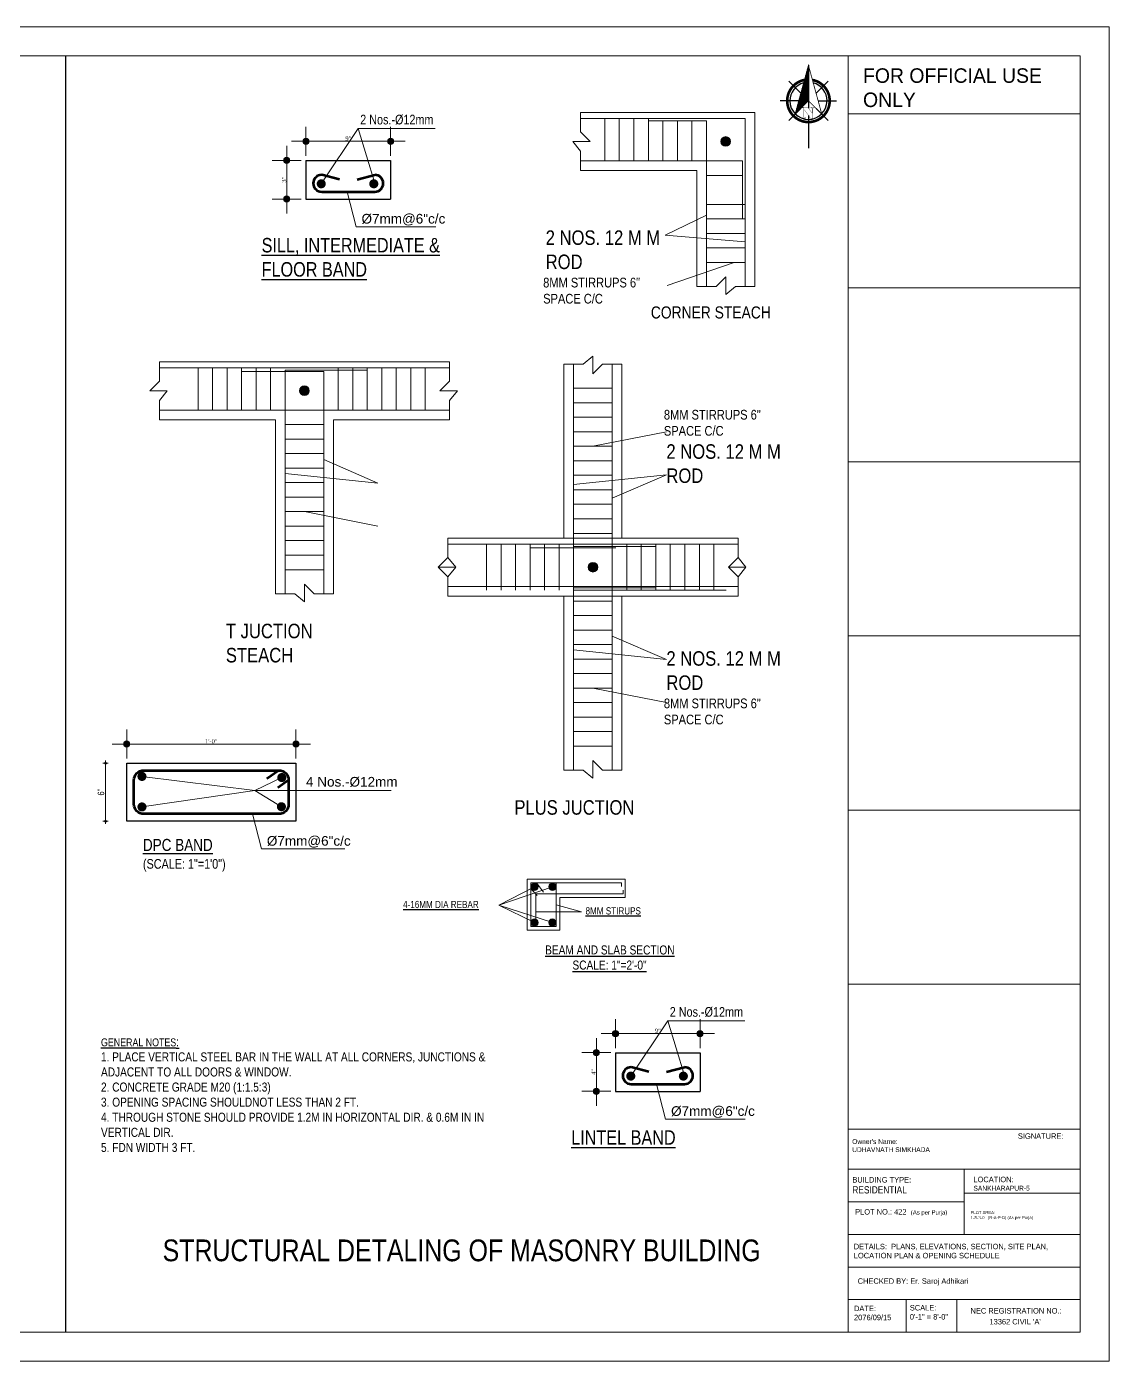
# Model space of a CAD drawing. Header units: inches. Extents: x 352533 to 378079, y -36324 to -23949.
# Drawn here: x 362217 to 364009, y -36324 to -34116 of the extents above; entities that cross this region are included whole.
import ezdxf

# ---------------------------------------------------------------- set-up
doc = ezdxf.new("R2010")
doc.units = ezdxf.units.IN
doc.header["$LTSCALE"] = 2
doc.header["$MEASUREMENT"] = 0
doc.header["$PDMODE"] = 34
doc.linetypes.add('ACAD_ISO02W100', pattern=[15, 12, -3])
doc.layers.get('0').update_dxf_attribs({"linetype": 'CONTINUOUS'})
doc.layers.get('DEFPOINTS').update_dxf_attribs({"color": 141, "linetype": 'CONTINUOUS'})
for name, color, linetype, lineweight in [('ARROW', 111, 'CONTINUOUS', 15), ('CGI sheet', 97, 'CONTINUOUS', 18), ('dimension', 160, 'CONTINUOUS', 15), ('DIMENTION', 140, 'CONTINUOUS', 0), ('elev 0.2', 221, 'CONTINUOUS', 20), ('HATCH', 60, 'ACAD_ISO02W100', 13), ('Siteplan', 7, 'CONTINUOUS', 30), ('steel', 4, 'CONTINUOUS', 60), ('Steel Sec', 6, 'CONTINUOUS', 13), ('steps', 253, 'CONTINUOUS', 20), ('TEXT', 181, 'CONTINUOUS', 25), ('Text Info', 6, 'CONTINUOUS', 13)]:
    doc.layers.add(name, color=color, linetype=linetype, lineweight=lineweight)
doc.layers.add('STAIR', color=23, linetype='CONTINUOUS')
doc.styles.add('Arial', font='arial.ttf', dxfattribs={"width": 0.8, "height": 12})
doc.styles.get("Standard").update_dxf_attribs({"font": 'ARIALN.TTF'})
doc.styles.add('times new roman', font='times.ttf', dxfattribs={"height": 7})
doc.dimstyles.new('1 INC EQ 1FT', dxfattribs={"dimtxt": 7, "dimasz": 4, "dimexe": 4, "dimexo": 4, "dimgap": 1, "dimtad": 1, "dimdec": 0, "dimlfac": 0.125, "dimzin": 3, "dimdsep": 46, "dimlunit": 4, "dimtxsty": 'times new roman', "dimblk": 'DIM', "dimcen": 0.09, "dimdle": 4, "dimse1": 1, "dimse2": 1, "dimclrd": 7, "dimclre": 256, "dimclrt": 5, "dimadec": 0, "dimazin": 0, "dimtfac": 1, "dimtdec": 0, "dimtix": 1, "dimtofl": 0, "dimtmove": 2, "dimatfit": 3, "dimfxl": 1, "dimtolj": 1, "dimtzin": 0, "dimlwd": -1, "dimlwe": 13, "dimarcsym": 0})
doc.dimstyles.new('ek ropani wala', dxfattribs={"dimtxt": 24, "dimasz": 3, "dimexe": 6, "dimexo": 18, "dimgap": 2, "dimtad": 1, "dimdec": 0, "dimzin": 3, "dimdsep": 46, "dimlunit": 3, "dimtxsty": 'Standard', "dimblk": 'dot 2', "dimcen": 0.09375, "dimse1": 1, "dimse2": 1, "dimclrd": 1, "dimclre": 1, "dimclrt": 256, "dimadec": 0, "dimazin": 0, "dimtfac": 1, "dimtdec": 0, "dimtix": 1, "dimtmove": 1, "dimatfit": 3, "dimldrblk": 'DOT', "dimfxl": 1, "dimtolj": 1, "dimtzin": 0, "dimlwd": 9, "dimlwe": 9, "dimarcsym": 0})

# ---------------------------------------------------------------- blocks, each defined once
blk = doc.blocks.new('*X29')
at = {"color": 0}
for p, q in [((146.36, -413.14), (147.62, -411.88)), ((146.55, -412.41), (147.62, -411.35)), ((146.75, -411.68), (147.62, -410.82)), ((146.95, -410.95), (147.62, -410.29)), ((147.15, -410.22), (147.62, -409.76)), ((147.35, -409.49), (147.62, -409.23)), ((147.55, -408.76), (147.62, -408.7)), ((144.56, -419.71), (147.62, -416.65)), ((144.76, -418.98), (147.62, -416.12)), ((144.96, -418.25), (147.62, -415.59)), ((145.16, -417.52), (147.62, -415.06)), ((145.36, -416.79), (147.62, -414.53)), ((145.56, -416.06), (147.62, -414)), ((145.76, -415.33), (147.62, -413.47)), ((145.96, -414.6), (147.62, -412.94)), ((146.16, -413.87), (147.62, -412.41)), ((142.76, -426.28), (147.62, -421.42)), ((142.96, -425.55), (147.62, -420.89)), ((143.16, -424.82), (147.62, -420.36)), ((143.36, -424.09), (147.62, -419.83)), ((143.56, -423.36), (147.62, -419.3)), ((143.76, -422.63), (147.62, -418.77)), ((143.96, -421.9), (147.62, -418.24)), ((144.16, -421.17), (147.62, -417.71)), ((144.36, -420.44), (147.62, -417.18))]:
    blk.add_line(p, q, dxfattribs=at)
blk = doc.blocks.new('NORTH_15')
for p, q in [((0, 3.66), (0, 10.62)), ((-2.87, 2.87), (-7.37, 7.37)), ((2.87, 2.87), (7.37, 7.37)), ((-13.37, 0), (2.72, 0)), ((5.49, 0), (17.83, 0)), ((-2.87, -2.87), (-7.37, -7.37)), ((0, -3.66), (0, -10.62)), ((2.87, -2.87), (7.37, -7.37))]:
    blk.add_line(p, q)
for points, const_width in [([(4.96, -5.01), (-13.37, 0), (4.9, 5), (0, 0), (4.96, -5.01)], 0.3), ([(5.93, -1.55), (6, -1.55), (6.07, -1.54), (6.13, -1.53), (6.17, -1.52), (6.22, -1.51), (6.26, -1.49), (6.28, -1.47), (6.3, -1.45), (6.32, -1.42), (6.33, -1.39), (6.35, -1.34), (6.36, -1.29), (6.37, -1.23), (6.38, -1.16), (6.38, -1.08), (6.38, -1), (6.54, -1), (6.54, -2.34), (6.38, -2.34), (6.38, -2.3), (6.38, -2.23), (6.38, -2.16), (6.37, -2.09), (6.36, -2.04), (6.35, -1.99), (6.33, -1.95), (6.32, -1.91), (6.3, -1.88), (6.28, -1.86), (6.26, -1.83), (6.22, -1.81), (6.18, -1.8), (6.13, -1.78), (6.07, -1.77), (6.01, -1.76), (5.95, -1.76), (2.66, -1.76), (2.66, -2.34), (2.5, -2.34), (2.5, -0.16), (4.71, 1.44), (3.14, 1.44), (3.07, 1.44), (3, 1.43), (2.94, 1.42), (2.89, 1.41), (2.85, 1.4), (2.81, 1.38), (2.78, 1.36), (2.76, 1.34), (2.74, 1.31), (2.72, 1.27), (2.7, 1.22), (2.69, 1.17), (2.68, 1.11), (2.67, 1.04), (2.66, 0.97), (2.66, 0.89), (2.66, 0.87), (2.5, 0.87), (2.5, 2.21), (2.66, 2.21), (2.66, 2.17), (2.66, 2.09), (2.67, 2.03), (2.68, 1.97), (2.69, 1.91), (2.7, 1.86), (2.71, 1.82), (2.73, 1.78), (2.75, 1.76), (2.77, 1.74), (2.8, 1.72), (2.85, 1.7), (2.89, 1.68), (2.94, 1.67), (3, 1.66), (3.07, 1.66), (3.14, 1.66), (6.54, 1.66), (6.54, 0.75), (3.33, -1.55), (5.93, -1.55), (5.93, -1.55)], 0.1)]:
    blk.add_lwpolyline(points, dxfattribs=dict(const_width=const_width))
at = {"const_width": 1}
for points in [[(0, -8, 1), (0, 8, 0.359415), (-7.86, 1.52, 1)], [(-7.86, -1.52, 0.359415), (0, -8, 1)]]:
    blk.add_lwpolyline(points, format="xyb", dxfattribs=at)
for start, end in [(90, 164.973), (270, 90), (195.027, 270)]:
    blk.add_arc((0, 0), 7, start, end)
at = {"rotation": 90}
blk.add_blockref('*X29', (-421.89, -147.62), dxfattribs=at)
blk = doc.blocks.new('A$C0BDB7EE9')
at = {"layer": 'Siteplan', "xscale": 2.999999999999779, "yscale": 2.999999999999779, "zscale": 2.999999999999779, "rotation": 247.8612575918487}
blk.add_blockref('NORTH_15', (20.2, 49.5), dxfattribs=at)
blk = doc.blocks.new('A$C327B4BBD')
at = {"layer": 'DIMENTION', "ltscale": 0.3, "xscale": 1.171875000000082, "yscale": 1.171875000000082, "zscale": 1.171875000000082, "rotation": 112.1387424081494}
blk.add_blockref('A$C0BDB7EE9', (16.1, 0), dxfattribs=at)
blk = doc.blocks.new('DIM')
at = {"layer": 'dimension'}
h = blk.add_hatch(color=256, dxfattribs=at)
h.paths.add_polyline_path([(0, 1.28), (0, 0), (1.28, 0, 0.414214)])
h.paths.add_polyline_path([(1.28, 0), (0, 0), (0, -1.28, 0.414214)])
h.paths.add_polyline_path([(0, 0), (-1.28, 0, 0.414214), (0, -1.28)])
h.paths.add_polyline_path([(0, 1.28, 0.414214), (-1.28, 0), (0, 0)])
for p, q in [((0, 6), (0, -6)), ((-6, 0), (6, 0))]:
    blk.add_line(p, q, dxfattribs=at)
blk.add_circle((0, 0), 1.28, dxfattribs=at)
blk = doc.blocks.new('*D136')
at = {"layer": 'ARROW', "color": 7, "ltscale": 100, "transparency": 16777216}
blk.add_line((362386.9, -35302.8), (362658.9, -35302.8), dxfattribs=at)
at = {"layer": 'DEFPOINTS', "color": 0, "ltscale": 100, "transparency": 16777216}
for p in [(362662.9, -35302.8), (362382.9, -35334.4), (362662.9, -35334.4)]:
    blk.add_point(p, dxfattribs=at)
at = {"layer": 'ARROW', "color": 7, "ltscale": 100, "transparency": 16777216, "xscale": 4, "yscale": 4, "zscale": 4, "rotation": 180}
blk.add_blockref('DIM', (362382.9, -35302.8), dxfattribs=at)
at = {"layer": 'ARROW', "color": 7, "ltscale": 100, "transparency": 16777216, "xscale": 4, "yscale": 4, "zscale": 4}
blk.add_blockref('DIM', (362662.9, -35302.8), dxfattribs=at)
at = {"layer": 'ARROW', "color": 5, "ltscale": 100, "transparency": 16777216, "insert": (362522.9, -35298.3), "char_height": 7, "attachment_point": 5, "style": 'times new roman'}
blk.add_mtext('\\A1;1\'-0"', dxfattribs=at)
blk = doc.blocks.new('*D137')
at = {"layer": 'ARROW', "color": 7, "ltscale": 100, "transparency": 16777216}
blk.add_line((362647.8, -34341.1), (362647.8, -34397.1), dxfattribs=at)
at = {"layer": 'DEFPOINTS', "color": 0, "ltscale": 100, "transparency": 16777216}
for p in [(362679.6, -34337.1), (362647.8, -34401.1), (362679.6, -34401.1)]:
    blk.add_point(p, dxfattribs=at)
at = {"layer": 'ARROW', "color": 7, "ltscale": 100, "transparency": 16777216, "xscale": 4, "yscale": 4, "zscale": 4}
for p, rotation in [((362647.8, -34337.1), 90), ((362647.8, -34401.1), 270)]:
    blk.add_blockref('DIM', p, dxfattribs=dict(at, rotation=rotation))
at = {"layer": 'ARROW', "color": 5, "ltscale": 100, "transparency": 16777216, "insert": (362643.3, -34369.1), "char_height": 7, "attachment_point": 5, "rotation": 90, "style": 'times new roman'}
blk.add_mtext('\\A1;3"', dxfattribs=at)
blk = doc.blocks.new('*D138')
at = {"layer": 'ARROW', "color": 7, "ltscale": 100, "transparency": 16777216}
blk.add_line((362683.6, -34305.6), (362815.6, -34305.6), dxfattribs=at)
at = {"layer": 'DEFPOINTS', "color": 0, "ltscale": 100, "transparency": 16777216}
for p in [(362819.6, -34305.6), (362679.6, -34337.1), (362819.6, -34337.1)]:
    blk.add_point(p, dxfattribs=at)
at = {"layer": 'ARROW', "color": 7, "ltscale": 100, "transparency": 16777216, "xscale": 4, "yscale": 4, "zscale": 4, "rotation": 180}
blk.add_blockref('DIM', (362679.6, -34305.6), dxfattribs=at)
at = {"layer": 'ARROW', "color": 7, "ltscale": 100, "transparency": 16777216, "xscale": 4, "yscale": 4, "zscale": 4}
blk.add_blockref('DIM', (362819.6, -34305.6), dxfattribs=at)
at = {"layer": 'ARROW', "color": 5, "ltscale": 100, "transparency": 16777216, "insert": (362749.6, -34301), "char_height": 7, "attachment_point": 5, "style": 'times new roman'}
blk.add_mtext('\\A1;9"', dxfattribs=at)
blk = doc.blocks.new('dot1')
at = {"layer": 'HATCH'}
h = blk.add_hatch(color=256, dxfattribs=at)
edge = h.paths.add_edge_path()
edge.add_arc((0, 0), 1, 0, 360)
for p, q in [((3, 0), (-3, 0)), ((0, 3), (0, -3))]:
    blk.add_line(p, q, dxfattribs=at)
blk.add_circle((0, 0), 1, dxfattribs=at)
blk = doc.blocks.new('dot 2')
at = {"layer": 'HATCH', "xscale": 0.5, "yscale": 0.5, "zscale": 0.5}
blk.add_blockref('dot1', (0, 0), dxfattribs=at)
blk = doc.blocks.new('*D139')
at = {"layer": 'DEFPOINTS', "color": 0, "transparency": 16777216}
for p in [(362382.9, -35334.4), (362347.9, -35430.4), (362382.9, -35430.4)]:
    blk.add_point(p, dxfattribs=at)
at = {"layer": 'DIMENTION', "color": 1, "lineweight": 9, "transparency": 16777216}
blk.add_line((362347.9, -35337.4), (362347.9, -35427.4), dxfattribs=at)
at = {"layer": 'DIMENTION', "color": 1, "lineweight": 9, "transparency": 16777216, "xscale": 3, "yscale": 3, "zscale": 3}
for p, rotation in [((362347.9, -35334.4), 90), ((362347.9, -35430.4), 270)]:
    blk.add_blockref('dot 2', p, dxfattribs=dict(at, rotation=rotation))
at = {"layer": 'DIMENTION', "transparency": 16777216, "insert": (362340.4, -35382.4), "char_height": 24, "attachment_point": 5, "rotation": 90}
blk.add_mtext('\\A1;{\\H0.44444x;6"}', dxfattribs=at)
blk = doc.blocks.new('_Dot')
at = {"layer": 'TEXT', "color": 0, "lineweight": -2}
blk.add_line((-0.5, 0), (-1, 0), dxfattribs=at)
at = {"layer": 'TEXT', "color": 0, "const_width": 0.5}
blk.add_lwpolyline([(-0.25, 0, 1), (0.25, 0, 1)], format="xyb", close=True, dxfattribs=at)
blk = doc.blocks.new('*D134')
at = {"layer": 'ARROW', "color": 7, "ltscale": 100, "transparency": 16777216}
blk.add_line((363160.1, -35817.3), (363160.1, -35873.3), dxfattribs=at)
at = {"layer": 'DEFPOINTS', "color": 0, "ltscale": 100, "transparency": 16777216}
for p in [(363191.8, -35813.3), (363160.1, -35877.3), (363191.8, -35877.3)]:
    blk.add_point(p, dxfattribs=at)
at = {"layer": 'ARROW', "color": 7, "ltscale": 100, "transparency": 16777216, "xscale": 4, "yscale": 4, "zscale": 4}
for p, rotation in [((363160.1, -35813.3), 90), ((363160.1, -35877.3), 270)]:
    blk.add_blockref('DIM', p, dxfattribs=dict(at, rotation=rotation))
at = {"layer": 'ARROW', "color": 5, "ltscale": 100, "transparency": 16777216, "insert": (363155.6, -35845.3), "char_height": 7, "attachment_point": 5, "rotation": 90, "style": 'times new roman'}
blk.add_mtext('\\A1;4"', dxfattribs=at)
blk = doc.blocks.new('*D135')
at = {"layer": 'ARROW', "color": 7, "ltscale": 100, "transparency": 16777216}
blk.add_line((363195.8, -35781.8), (363327.8, -35781.8), dxfattribs=at)
at = {"layer": 'DEFPOINTS', "color": 0, "ltscale": 100, "transparency": 16777216}
for p in [(363331.8, -35781.8), (363191.8, -35813.3), (363331.8, -35813.3)]:
    blk.add_point(p, dxfattribs=at)
at = {"layer": 'ARROW', "color": 7, "ltscale": 100, "transparency": 16777216, "xscale": 4, "yscale": 4, "zscale": 4, "rotation": 180}
blk.add_blockref('DIM', (363191.8, -35781.8), dxfattribs=at)
at = {"layer": 'ARROW', "color": 7, "ltscale": 100, "transparency": 16777216, "xscale": 4, "yscale": 4, "zscale": 4}
blk.add_blockref('DIM', (363331.8, -35781.8), dxfattribs=at)
at = {"layer": 'ARROW', "color": 5, "ltscale": 100, "transparency": 16777216, "insert": (363261.8, -35777.2), "char_height": 7, "attachment_point": 5, "style": 'times new roman'}
blk.add_mtext('\\A1;9"', dxfattribs=at)

msp = doc.modelspace()

# ---------------------------------------------------------------- hatches: boundary and pattern name
at = {"layer": 'CGI sheet'}
h = msp.add_hatch(color=0, dxfattribs=at)
h.set_gradient(color1=(179, 179, 255), color2=(76, 0, 0), one_color=1, name='SPHERICAL')
h.paths.add_polyline_path([(363366.12, -34305.89, -1), (363382.12, -34305.89, -1)])
h = msp.add_hatch(color=0, dxfattribs=at)
h.set_gradient(color1=(179, 179, 255), color2=(76, 0, 0), one_color=1, name='SPHERICAL')
h.paths.add_polyline_path([(362685.05, -34718.25, 1), (362669.05, -34718.25, 1)])
h = msp.add_hatch(color=0, dxfattribs=at)
h.set_gradient(color1=(179, 179, 255), color2=(76, 0, 0), one_color=1, name='SPHERICAL')
h.paths.add_polyline_path([(363162.51, -35010.15, 1), (363146.51, -35010.15, 1)])
h = msp.add_hatch(color=0, dxfattribs=at)
h.set_gradient(color1=(179, 179, 255), color2=(76, 0, 0), one_color=1, name='SPHERICAL')
h.paths.add_polyline_path([(363162.51, -35010.15, -1), (363146.51, -35010.15, -1)])
at = {"layer": 'dimension'}
h = msp.add_hatch(color=256, dxfattribs=at)
h.dxf.hatch_style = 1
h.paths.add_polyline_path([(363051.88, -35538.82, 1), (363063.88, -35538.82, 1)])
h = msp.add_hatch(color=256, dxfattribs=at)
h.dxf.hatch_style = 1
h.paths.add_polyline_path([(363081.54, -35538.82, 1), (363093.54, -35538.82, 1)])
h = msp.add_hatch(color=256, dxfattribs=at)
h.dxf.hatch_style = 1
h.paths.add_polyline_path([(363051.79, -35598.18, 1), (363063.79, -35598.18, 1)])
h = msp.add_hatch(color=256, dxfattribs=at)
h.dxf.hatch_style = 1
h.paths.add_polyline_path([(363081.36, -35598.18, 1), (363093.36, -35598.18, 1)])

# ---------------------------------------------------------------- linework, layer by layer
msp.add_line((362281.88, -34163.96), (362281.88, -36275.96))
at = {"layer": 'CGI sheet', "color": 0}
for p, q in [((363422.12, -34257.89), (363134.12, -34257.89)), ((363134.12, -34289.89), (363134.12, -34257.89)), ((363406.12, -34267.89), (363134.12, -34267.89)), ((363406.12, -34267.89), (363153.62, -34267.89)), ((363174.12, -34267.89), (363174.12, -34337.89)), ((363198.12, -34267.89), (363198.12, -34337.89)), ((363222.12, -34267.89), (363222.12, -34337.89)), ((363246.12, -34267.89), (363246.12, -34337.89)), ((363406.12, -34267.89), (363406.12, -34337.89)), ((363422.12, -34257.89), (363422.12, -34545.89)), ((363134.12, -34289.89), (363150.12, -34305.89)), ((363342.12, -34271.89), (363246.12, -34271.89)), ((363270.12, -34271.89), (363270.12, -34337.89)), ((363294.12, -34271.89), (363294.12, -34337.89)), ((363318.12, -34271.89), (363318.12, -34337.89)), ((363342.12, -34271.89), (363342.12, -34545.89)), ((363406.12, -34271.89), (363406.12, -34545.89)), ((363134.12, -34305.89), (363121.12, -34305.89)), ((363121.12, -34305.89), (363134.12, -34321.89)), ((363134.12, -34305.89), (363150.12, -34305.89)), ((363134.12, -34353.89), (363134.12, -34321.89)), ((363402.12, -34337.89), (363134.12, -34337.89)), ((363326.12, -34353.89), (363134.12, -34353.89)), ((363326.12, -34353.89), (363326.12, -34545.89)), ((363336.12, -34337.89), (363402.12, -34337.89)), ((363336.12, -34337.89), (363402.12, -34337.89)), ((363336.12, -34337.89), (363402.12, -34337.89)), ((363402.12, -34337.89), (363402.12, -34433.89)), ((363342.12, -34361.89), (363402.12, -34361.89)), ((363342.12, -34409.89), (363406.12, -34409.89)), ((363274.12, -34460.88), (363342.12, -34427.65)), ((363342.12, -34433.89), (363406.12, -34433.89)), ((363274.12, -34460.88), (363406.12, -34472.08)), ((363342.12, -34457.89), (363406.12, -34457.89)), ((363342.12, -34481.89), (363406.12, -34481.89)), ((363277.12, -34543.88), (363388.02, -34505.89)), ((363342.12, -34505.89), (363406.12, -34505.89)), ((363358.12, -34545.89), (363374.12, -34529.89)), ((363374.12, -34545.89), (363374.12, -34529.89)), ((363358.12, -34545.89), (363326.12, -34545.89)), ((363374.12, -34545.89), (363374.12, -34558.89)), ((363374.12, -34558.89), (363390.12, -34545.89)), ((363422.12, -34545.89), (363390.12, -34545.89)), ((363154.51, -34661.15), (363138.51, -34674.15)), ((363154.51, -34674.15), (363154.51, -34661.15)), ((362437.05, -34670.25), (362917.05, -34670.25)), ((362437.05, -34702.25), (362437.05, -34670.25)), ((362437.05, -34680.25), (362917.05, -34680.25)), ((362501.05, -34680.26), (362501.05, -34750.26)), ((362525.05, -34680.26), (362525.05, -34750.26)), ((362549.05, -34680.26), (362549.05, -34750.26)), ((362573.05, -34680.26), (362573.05, -34750.26)), ((362709.05, -34686.25), (362573.05, -34686.25)), ((362597.05, -34680.26), (362597.05, -34750.26)), ((362621.05, -34680.26), (362621.05, -34750.26)), ((362645.05, -34680.25), (362897.55, -34680.25)), ((362645.05, -34684.25), (362645.05, -35054.25)), ((362645.05, -34684.25), (362781.05, -34684.25)), ((362645.05, -34684.25), (362645.05, -34750.26)), ((362709.05, -34686.25), (362709.05, -35054.25)), ((362733.05, -34680.25), (362733.05, -34750.25)), ((362757.05, -34680.25), (362757.05, -34750.25)), ((362781.05, -34680.25), (362781.05, -34750.25)), ((362805.05, -34680.25), (362805.05, -34750.25)), ((362829.05, -34680.25), (362829.05, -34750.25)), ((362853.05, -34680.25), (362853.05, -34750.25)), ((362877.05, -34680.25), (362877.05, -34750.25)), ((362917.05, -34702.25), (362917.05, -34670.25)), ((363106.51, -34962.15), (363106.51, -34674.15)), ((363106.51, -34674.15), (363138.51, -34674.15)), ((363122.51, -35044.15), (363122.51, -34674.15)), ((363170.51, -34674.15), (363154.51, -34690.15)), ((363154.51, -34674.15), (363154.51, -34690.15)), ((363170.51, -34674.15), (363202.51, -34674.15)), ((363186.51, -35042.15), (363186.51, -34674.15)), ((363202.51, -34962.15), (363202.51, -34674.15)), ((362437.05, -34702.25), (362421.05, -34718.25)), ((362917.05, -34702.25), (362901.05, -34718.25)), ((362437.05, -34718.25), (362421.05, -34718.25)), ((362437.05, -34718.25), (362450.05, -34718.25)), ((362450.05, -34718.25), (362437.05, -34734.25)), ((362917.05, -34718.25), (362901.05, -34718.25)), ((362917.05, -34718.25), (362930.05, -34718.25)), ((362930.05, -34718.25), (362917.05, -34734.25)), ((363186.51, -34714.15), (363122.51, -34714.15)), ((362437.05, -34766.25), (362437.05, -34734.25)), ((362437.05, -34750.25), (362917.05, -34750.25)), ((362715.05, -34750.26), (362645.05, -34750.26)), ((362715.05, -34750.26), (362645.05, -34750.26)), ((362715.05, -34750.26), (362645.05, -34750.26)), ((362917.05, -34766.25), (362917.05, -34734.25)), ((363186.51, -34738.15), (363122.51, -34738.15)), ((362437.05, -34766.25), (362629.05, -34766.25)), ((362629.05, -34766.25), (362629.05, -35054.25)), ((362709.05, -34774.26), (362645.05, -34774.26)), ((362725.05, -34766.25), (362917.05, -34766.25)), ((362725.05, -34766.25), (362725.05, -35054.25)), ((363186.51, -34762.15), (363122.51, -34762.15)), ((363186.51, -34762.15), (363122.51, -34762.15)), ((363186.51, -34786.15), (363122.51, -34786.15)), ((363276.01, -34786.15), (363154.51, -34810.15)), ((362709.05, -34798.26), (362645.05, -34798.26)), ((363186.51, -34810.15), (363122.51, -34810.15)), ((362709.05, -34822.26), (362645.05, -34822.26)), ((362798.55, -34871.25), (362709.05, -34832.25)), ((363186.51, -34834.15), (363122.51, -34834.15)), ((362709.05, -34846.26), (362645.05, -34846.26)), ((362798.55, -34871.25), (362645.05, -34855.22)), ((363276.01, -34857.15), (363122.51, -34873.19)), ((363186.51, -34858.15), (363122.51, -34858.15)), ((363276.01, -34857.15), (363186.51, -34896.15)), ((362709.05, -34870.26), (362645.05, -34870.26)), ((363186.51, -34882.15), (363122.51, -34882.15)), ((362709.05, -34894.26), (362645.05, -34894.26)), ((363186.51, -34906.15), (363122.51, -34906.15)), ((362709.05, -34918.26), (362645.05, -34918.26)), ((362798.55, -34942.26), (362677.05, -34918.26)), ((363186.51, -34930.15), (363122.51, -34930.15)), ((362709.05, -34942.26), (362645.05, -34942.26)), ((362709.05, -34966.26), (362645.05, -34966.26)), ((362709.05, -34966.26), (362645.05, -34966.26)), ((362914.51, -34962.15), (363394.51, -34962.15)), ((362914.51, -34994.15), (362914.51, -34962.15)), ((362914.51, -34962.15), (363106.51, -34962.15)), ((362914.51, -34962.15), (362914.51, -34994.15)), ((362914.51, -34972.15), (363394.51, -34972.15)), ((362978.51, -34972.15), (362978.51, -35042.15)), ((363002.51, -34972.15), (363002.51, -35042.15)), ((363026.51, -34972.15), (363026.51, -35042.15)), ((363050.51, -34972.15), (363050.51, -35042.15)), ((363074.51, -34972.15), (363074.51, -35042.15)), ((363098.51, -34972.15), (363098.51, -35042.15)), ((363186.51, -34954.15), (363122.51, -34954.15)), ((363122.51, -34972.15), (363375.01, -34972.15)), ((363202.51, -34962.15), (363394.51, -34962.15)), ((363210.51, -34972.15), (363210.51, -35042.15)), ((363234.51, -34972.15), (363234.51, -35042.15)), ((363258.51, -34972.15), (363258.51, -35042.15)), ((363282.51, -34972.15), (363282.51, -35042.15)), ((363306.51, -34972.15), (363306.51, -35042.15)), ((363330.51, -34972.15), (363330.51, -35042.15)), ((363354.51, -34972.15), (363354.51, -35042.15)), ((363394.51, -34994.15), (363394.51, -34962.15)), ((363394.51, -34962.15), (363394.51, -34994.15)), ((362709.05, -34990.26), (362645.05, -34990.26)), ((362914.51, -34994.15), (362898.51, -35010.15)), ((362927.51, -35010.15), (362914.51, -34994.15)), ((362978.51, -35048.15), (362978.51, -34978.15)), ((363002.51, -35048.15), (363002.51, -34978.15)), ((363026.51, -35048.15), (363026.51, -34978.15)), ((363186.51, -34978.15), (363050.51, -34978.15)), ((363050.51, -35048.15), (363050.51, -34978.15)), ((363074.51, -35048.15), (363074.51, -34978.15)), ((363098.51, -35048.15), (363098.51, -34978.15)), ((363122.51, -34976.15), (363122.51, -35346.15)), ((363122.51, -34976.15), (363258.51, -34976.15)), ((363122.51, -34976.15), (363122.51, -35042.15)), ((363122.51, -35044.15), (363122.51, -34978.15)), ((363192.51, -34978.15), (363122.51, -34978.15)), ((363192.51, -34978.15), (363122.51, -34978.15)), ((363192.51, -34978.15), (363122.51, -34978.15)), ((363186.51, -34978.15), (363186.51, -35346.15)), ((363210.51, -35048.15), (363210.51, -34978.15)), ((363234.51, -35048.15), (363234.51, -34978.15)), ((363258.51, -35048.15), (363258.51, -34978.15)), ((363282.51, -35048.15), (363282.51, -34978.15)), ((363306.51, -35048.15), (363306.51, -34978.15)), ((363330.51, -35048.15), (363330.51, -34978.15)), ((363354.51, -35048.15), (363354.51, -34978.15)), ((363394.51, -34994.15), (363378.51, -35010.15)), ((363407.51, -35010.15), (363394.51, -34994.15)), ((362709.05, -35014.26), (362645.05, -35014.26)), ((362914.51, -35010.15), (362898.51, -35010.15)), ((362914.51, -35026.15), (362898.51, -35010.15)), ((362914.51, -35010.15), (362898.51, -35010.15)), ((362914.51, -35010.15), (362927.51, -35010.15)), ((362927.51, -35010.15), (362914.51, -35026.15)), ((362914.51, -35010.15), (362927.51, -35010.15)), ((363394.51, -35010.15), (363378.51, -35010.15)), ((363394.51, -35026.15), (363378.51, -35010.15)), ((363394.51, -35010.15), (363378.51, -35010.15)), ((363394.51, -35010.15), (363407.51, -35010.15)), ((363407.51, -35010.15), (363394.51, -35026.15)), ((363394.51, -35010.15), (363407.51, -35010.15)), ((362693.05, -35054.25), (362677.05, -35038.25)), ((362677.05, -35054.25), (362677.05, -35038.25)), ((362914.51, -35058.15), (362914.51, -35026.15)), ((363394.51, -35058.15), (363394.51, -35026.15)), ((363394.51, -35026.15), (363394.51, -35058.15)), ((362629.05, -35054.25), (362661.05, -35054.25)), ((362677.05, -35067.25), (362661.05, -35054.25)), ((362677.05, -35054.25), (362677.05, -35067.25)), ((362693.05, -35054.25), (362725.05, -35054.25)), ((362914.51, -35042.15), (363394.51, -35042.15)), ((362914.51, -35058.15), (363106.51, -35058.15)), ((362914.51, -35058.15), (363394.51, -35058.15)), ((363186.51, -35042.15), (363050.51, -35042.15)), ((363106.51, -35058.15), (363106.51, -35346.15)), ((363192.51, -35042.15), (363122.51, -35042.15)), ((363192.51, -35042.15), (363122.51, -35042.15)), ((363192.51, -35042.15), (363122.51, -35042.15)), ((363122.51, -35044.15), (363258.51, -35044.15)), ((363122.51, -35048.15), (363375.01, -35048.15)), ((363202.51, -35058.15), (363394.51, -35058.15)), ((363202.51, -35058.15), (363202.51, -35346.15)), ((363186.51, -35066.15), (363122.51, -35066.15)), ((363186.51, -35090.15), (363122.51, -35090.15)), ((363186.51, -35114.15), (363122.51, -35114.15)), ((363276.01, -35163.15), (363186.51, -35124.15)), ((363186.51, -35138.15), (363122.51, -35138.15)), ((363276.01, -35163.15), (363122.51, -35147.12)), ((363186.51, -35162.15), (363122.51, -35162.15)), ((363186.51, -35186.15), (363122.51, -35186.15)), ((363186.51, -35210.15), (363122.51, -35210.15)), ((363276.01, -35234.15), (363154.51, -35210.15)), ((363186.51, -35234.15), (363122.51, -35234.15)), ((363186.51, -35258.15), (363122.51, -35258.15)), ((363186.51, -35258.15), (363122.51, -35258.15)), ((363186.51, -35282.15), (363122.51, -35282.15)), ((363186.51, -35306.15), (363122.51, -35306.15)), ((363106.51, -35346.15), (363138.51, -35346.15)), ((363154.51, -35359.15), (363138.51, -35346.15)), ((363170.51, -35346.15), (363154.51, -35330.15)), ((363154.51, -35346.15), (363154.51, -35330.15)), ((363154.51, -35346.15), (363154.51, -35359.15)), ((363170.51, -35346.15), (363202.51, -35346.15))]:
    msp.add_line(p, q, dxfattribs=at)
for centre in [(363374.12, -34305.89), (362677.05, -34718.25), (363154.51, -35010.15), (363154.51, -35010.15)]:
    msp.add_circle(centre, 8, dxfattribs=at)
at = {"layer": 'dimension', "color": 0}
for p, q in [((362408.2, -35356.31), (362594.81, -35379.64)), ((362594.81, -35379.64), (362639.62, -35358.13))]:
    msp.add_line(p, q, dxfattribs=at)
for points in [[(362704.85, -34375.89), (362765.98, -34284.32), (362893.27, -34284.32)], [(362765.98, -34284.32), (362793.56, -34375.08)], [(362894.25, -34446.96), (362762.48, -34446.96), (362747.56, -34389.08)], [(362594.81, -35379.64), (362408.2, -35406.83)], [(362638.92, -35406.41), (362594.81, -35379.64), (362820.28, -35379.64)], [(362590.91, -35418.37), (362605.83, -35476.24), (362744.03, -35476.24)], [(363217.11, -35852.14), (363278.23, -35760.57), (363405.53, -35760.57)], [(363278.23, -35760.57), (363305.81, -35851.34)], [(363406.5, -35923.21), (363274.74, -35923.21), (363259.81, -35865.34)]]:
    msp.add_lwpolyline(points, dxfattribs=at)
at = {"layer": 'DIMENTION'}
for p, q in [((363045.63, -35610.53), (363045.63, -35526.53)), ((363057.88, -35538.82), (362998.92, -35569.18)), ((362998.92, -35569.18), (363087.54, -35538.82)), ((363051.63, -35604.53), (363051.63, -35532.53)), ((363051.63, -35542.04), (363062.26, -35553.45)), ((363060.84, -35532.53), (363072.38, -35547.56)), ((362998.92, -35569.18), (363057.79, -35598.18)), ((362998.92, -35569.18), (363087.36, -35598.18)), ((363060.04, -35550.53), (363060.04, -35593.62)), ((363093.63, -35568.53), (363135.31, -35580.29)), ((363135.31, -35580.29), (363060.04, -35580.29)), ((363099.63, -35610.53), (363045.63, -35610.53)), ((363093.63, -35604.53), (363051.63, -35604.53))]:
    msp.add_line(p, q, dxfattribs=at)
for centre in [(363057.88, -35538.82), (363087.54, -35538.82), (363057.79, -35598.18), (363087.36, -35598.18)]:
    msp.add_circle(centre, 6, dxfattribs=at)
at = {"layer": 'elev 0.2'}
for p, q in [((363207.63, -35526.53), (363045.63, -35526.53)), ((363207.63, -35556.53), (363207.63, -35526.53)), ((363201.63, -35532.53), (363051.63, -35532.53)), ((363093.63, -35604.53), (363093.63, -35532.53)), ((363201.63, -35538.53), (363201.63, -35532.53)), ((363204.63, -35550.53), (363204.63, -35544.53)), ((363204.63, -35550.53), (363060.04, -35550.53)), ((363099.63, -35610.53), (363099.63, -35556.53)), ((363207.63, -35556.53), (363099.63, -35556.53)), ((363099.63, -35610.53), (363045.63, -35610.53)), ((363768.94, -36045.58), (363960.94, -36045.58))]:
    msp.add_line(p, q, dxfattribs=at)
at = {"layer": 'STAIR', "color": 0}
for p, q in [((362679.56, -34337.08), (362679.56, -34401.08)), ((362679.56, -34337.08), (362819.56, -34337.08)), ((362819.56, -34337.08), (362819.56, -34401.08)), ((362679.56, -34401.08), (362819.56, -34401.08)), ((363191.81, -35813.34), (363191.81, -35877.34)), ((363191.81, -35813.34), (363331.81, -35813.34)), ((363331.81, -35813.34), (363331.81, -35877.34)), ((363191.81, -35877.34), (363331.81, -35877.34))]:
    msp.add_line(p, q, dxfattribs=at)
msp.add_lwpolyline([(362662.91, -35430.37), (362382.91, -35430.37), (362382.91, -35334.37), (362662.91, -35334.37)], close=True, dxfattribs=at)
at = {"layer": 'steel', "color": 0}
for p, q in [((362734.94, -34368.7), (362705.56, -34361.08)), ((362764.19, -34368.7), (362793.56, -34361.08)), ((362705.56, -34389.08), (362793.56, -34389.08)), ((362634.91, -35346.37), (362614.75, -35360.25)), ((362650.91, -35362.37), (362633.28, -35375.26)), ((363247.19, -35844.96), (363217.81, -35837.34)), ((363276.44, -35844.96), (363305.81, -35837.34)), ((363217.81, -35865.34), (363305.81, -35865.34))]:
    msp.add_line(p, q, dxfattribs=at)
msp.add_lwpolyline([(362634.91, -35418.37), (362410.91, -35418.37, -0.4142136), (362394.91, -35402.37), (362394.91, -35362.37, -0.4142136), (362410.91, -35346.37), (362634.91, -35346.37, -0.4142136), (362650.91, -35362.37), (362650.91, -35402.37, -0.4142136)], format="xyb", close=True, dxfattribs=at)
for centre, start, end in [((362705.56, -34375.08), 90, 270), ((362793.56, -34375.08), 270, 90), ((363217.81, -35851.34), 90, 270), ((363305.81, -35851.34), 270, 90)]:
    msp.add_arc(centre, 14, start, end, dxfattribs=at)
at = {"layer": 'Steel Sec', "color": 0, "const_width": 7.5}
for points in [[(362701.1, -34375.89, 1), (362708.6, -34375.89, 1)], [(362788.07, -34375.89, 1), (362795.57, -34375.89, 1)], [(362404.45, -35356.31, -1), (362411.95, -35356.31, -1)], [(362635.87, -35358.13, -1), (362643.37, -35358.13, -1)], [(362404.45, -35406.83, 1), (362411.95, -35406.83, 1)], [(362635.17, -35406.41, 1), (362642.67, -35406.41, 1)], [(363213.36, -35852.14, 1), (363220.86, -35852.14, 1)], [(363300.33, -35852.14, 1), (363307.83, -35852.14, 1)]]:
    msp.add_lwpolyline(points, format="xyb", close=True, dxfattribs=at)
at = {"layer": 'steps', "color": 0, "ltscale": 0.3}
for p, q in [((363576.94, -36275.96), (363576.94, -34163.96)), ((363576.94, -34259.96), (363960.94, -34259.96)), ((363576.94, -34547.96), (363960.94, -34547.96)), ((363576.94, -34835.96), (363960.94, -34835.96)), ((363576.94, -35123.96), (363960.94, -35123.96)), ((363576.94, -35411.96), (363960.94, -35411.96)), ((363576.94, -35699.96), (363960.94, -35699.96)), ((363576.94, -35939.96), (363960.94, -35939.96)), ((363576.94, -36005.96), (363960.94, -36005.96)), ((363768.94, -36005.96), (363768.94, -36113.96)), ((363576.94, -36059.96), (363768.94, -36059.96)), ((363576.94, -36113.96), (363960.94, -36113.96)), ((363576.94, -36167.96), (363960.94, -36167.96)), ((363576.94, -36221.96), (363768.94, -36221.96)), ((363672.94, -36221.96), (363672.94, -36275.96)), ((363756.63, -36221.96), (363756.63, -36275.96)), ((363768.94, -36221.96), (363960.94, -36221.96))]:
    msp.add_line(p, q, dxfattribs=at)
for points in [[(364008.94, -36323.96), (360840.94, -36323.96), (360840.94, -34115.96), (364008.94, -34115.96)], [(360936.94, -34163.96), (363960.94, -34163.96), (363960.94, -36275.96), (360936.94, -36275.96)]]:
    msp.add_lwpolyline(points, close=True, dxfattribs=at)

# ---------------------------------------------------------------- block references
at = {"layer": 'steps', "color": 0, "ltscale": 0.3, "xscale": 1.25, "yscale": 1.25, "zscale": 1.25, "rotation": 270}
msp.add_blockref('A$C327B4BBD', (363510.98, -34296.8), dxfattribs=at)

# ---------------------------------------------------------------- texts
at = {"color": 0}
for s, width, insert, char_height, attachment_point in [('2 NOS. 12 M M ROD', 212.5001, (363076.25, -34452.97), 24, 1), ('8MM STIRRUPS 6" SPACE C/C', 212.5001, (363072.09, -34531.3), 16, 1), ('CORNER STEACH ', 212.5001, (363250.25, -34578.68), 20, 1), ('8MM STIRRUPS 6" SPACE C/C', 212.5001, (363271.85, -34792.82), 16, 7), ('2 NOS. 12 M M ROD', 212.5001, (363276.01, -34871.15), 24, 7), ('T JUCTION STEACH ', 212.5001, (362547, -35103.7), 24, 1), ('2 NOS. 12 M M ROD', 212.5001, (363276.01, -35149.15), 24, 1), ('8MM STIRRUPS 6" SPACE C/C', 212.5001, (363271.85, -35227.49), 16, 1), ('PLUS JUCTION ', 251.9466, (363024.45, -35395.6), 24, 1)]:
    msp.add_mtext_dynamic_manual_height_columns(s, width=width, gutter_width=40, heights=[0], dxfattribs=dict(at, insert=insert, char_height=char_height, attachment_point=attachment_point))
at = {"layer": 'steps', "color": 0, "ltscale": 0.3}
for s, insert, char_height, width, attachment_point in [('{\\fMangal|b0|i0|c0|p18;FOR OFFICIAL USE ONLY}', (363601.4, -34184.84), 24, 330.8564, 1), ("Owner's Name:\\PUDHAVNATH SIMKHADA", (363583.48, -35956.4), 8, 200.141, 1), ('SIGNATURE:', (363895.36, -35951.38), 9, 345, 5), ('BUILDING TYPE:\\P{\\H1.333x;RESIDENTIAL}', (363583.75, -36019.23), 9, 345, 1), ('LOCATION:\\P{\\H0.8889x;SANKHARAPUR-5}', (363784.12, -36018.6), 9, 345, 1), ('PLOT NO.: {\\fTimes New Roman|b0|i0|c0|p18;422  \\H0.77778x;(\\fArial|b0|i0|c0|p34;As per Purja)}', (363588.36, -36072.13), 9, 345, 1), ('PLOT AREA:\\P{\\fTimes New Roman|b0|i0|c0|p18;1-8-3-0   }(R-A-P-D) (As per Purja){\\fTimes New Roman|b0|i0|c0|p18;       }', (363779.49, -36075.37), 5, 345, 1), ('DETAILS:  PLANS, ELEVATIONS, SECTION, SITE PLAN,\\PLOCATION PLAN & OPENING SCHEDULE', (363586.12, -36141.61), 9, 534, 4), ('CHECKED BY: Er. Saroj Adhikari', (363592.56, -36192.57), 9, 344.5137, 4), ('DATE:\\P2076/09/15', (363586.49, -36231.91), 9, 345, 1), ('SCALE:\\P0\'-1" = 8\'-0" ', (363678.87, -36254.95), 9, 95.1028, 7), ('NEC REGISTRATION NO.:', (363854.69, -36240.48), 9, 345, 5), ("13362 CIVIL 'A'", (363853.14, -36258.5), 9, 345, 5)]:
    msp.add_mtext(s, dxfattribs=dict(at, insert=insert, char_height=char_height, width=width, attachment_point=attachment_point))
at = {"layer": 'steps', "color": 0, "ltscale": 0.3, "insert": (362937.19, -36140.66), "char_height": 36, "attachment_point": 5}
msp.add_mtext('\\A1;STRUCTURAL DETALING OF MASONRY BUILDING', dxfattribs=at)
at = {"layer": 'TEXT', "color": 0, "attachment_point": 1, "style": 'Arial'}
for s, insert, char_height, width in [('{\\LSILL, INTERMEDIATE &\\PFLOOR BAND}', (362606.19, -34465.42), 24, 563.4311), ('{\\H0.8333x;\\LDPC BAND\\P\\H0.8x;\\l(SCALE: 1"=1\'0")}', (362409.8, -35459.67), 24, 563.4311), ('{\\L4-16MM DIA REBAR}', (362840.26, -35562.17), 12, 845.1467), ('{\\L8MM STIRUPS}', (363142.21, -35572.72), 12, 845.1467), ('\\pi316.74659;{\\LBEAM AND SLAB SECTION\\P\\pi361.97579;SCALE: 1"=2\'-0"}', (362758.6, -35635.91), 15, 845.1467), ('{\\H0.5833x;\\LGENERAL NOTES\\H1.143x;:\\H1.25x;\\P\\H0.7999x;\\l1. PLACE VERTICAL STEEL BAR IN THE WALL AT ALL CORNERS, JUNCTIONS & ADJACENT TO ALL DOORS & WINDOW.\\P2. CONCRETE GRADE M20 (1:1.5:3)\\P3. OPENING SPACING SHOULDNOT LESS THAN 2 FT.\\P4. THROUGH STONE SHOULD PROVIDE 1.2M IN HORIZONTAL DIR. & 0.6M IN IN VERTICAL DIR. \\P5. FDN WIDTH 3 FT.}', (362340.37, -35787.86), 22.464, 652.574), ('{\\LLINTEL BAND}', (363118.44, -35941.67), 24, 563.4311)]:
    msp.add_mtext(s, dxfattribs=dict(at, insert=insert, char_height=char_height, width=width))
at = {"layer": 'Text Info', "color": 0, "ltscale": 100, "style": 'Arial'}
for s, p in [('%%c7mm@6"c/c', (362771.52, -34441.67)), ('4 Nos.-%%C12mm', (362679.62, -35373.16)), ('%%c7mm@6"c/c', (362614.87, -35470.96)), ('%%c7mm@6"c/c', (363283.77, -35917.93))]:
    msp.add_text(s, height=16, dxfattribs=at).set_placement(p)
at = {"layer": 'Text Info', "color": 0, "ltscale": 100, "char_height": 16, "width": 163.2586, "attachment_point": 1, "style": 'Arial'}
for insert in [(362769.32, -34261.62), (363281.57, -35737.87)]:
    msp.add_mtext('2 Nos.-%%C12mm', dxfattribs=dict(at, insert=insert))

# ---------------------------------------------------------------- dimensions: what is measured, and where the dimension line sits
at = {"layer": 'ARROW', "color": 0, "ltscale": 100}
for base, p1, p2, text, picture, middle in [((362819.56, -34305.56), (362679.56, -34337.08), (362819.56, -34337.08), '9"', '*D138', (362749.56, -34300.99)), ((362662.91, -35302.84), (362382.91, -35334.37), (362662.91, -35334.37), '1\'-0"', '*D136', (362522.91, -35298.28)), ((363331.81, -35781.81), (363191.81, -35813.34), (363331.81, -35813.34), '9"', '*D135', (363261.81, -35777.24))]:
    dim = msp.add_linear_dim(base=base, p1=p1, p2=p2, text=text, dimstyle='1 INC EQ 1FT', dxfattribs=at)
    dim.commit()
    dim.dimension.update_dxf_attribs({"geometry": picture, "text_midpoint": middle})
for base, p1, p2, text, picture, middle in [((362647.81, -34401.08), (362679.56, -34337.08), (362679.56, -34401.08), '3"', '*D137', (362643.25, -34369.08)), ((363160.07, -35877.34), (363191.81, -35813.34), (363191.81, -35877.34), '4"', '*D134', (363155.57, -35845.34))]:
    dim = msp.add_linear_dim(base=base, p1=p1, p2=p2, angle=90, text=text, dimstyle='1 INC EQ 1FT', dxfattribs=at)
    dim.commit()
    dim.dimension.update_dxf_attribs({"geometry": picture, "text_midpoint": middle})
at = {"layer": 'DIMENTION'}
dim = msp.add_linear_dim(base=(362347.89, -35430.37), p1=(362382.91, -35334.37), p2=(362382.91, -35430.37), angle=90, text='{\\H0.44444x;6"}', dimstyle='ek ropani wala', dxfattribs=at)
dim.commit()
dim.dimension.update_dxf_attribs({"geometry": '*D139', "text_midpoint": (362340.44, -35382.37)})

doc.saveas('drawing.dxf')
